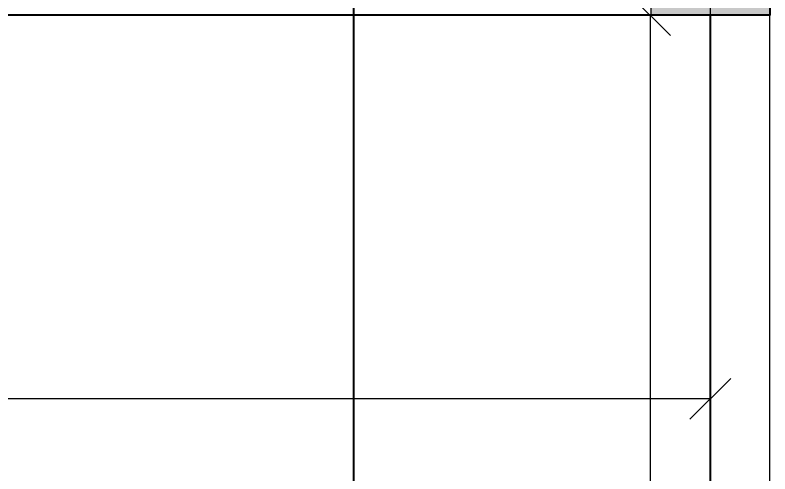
# Model space of a CAD drawing. Header units: metres. Extents: x -355 to 973, y -73 to 238.
# Drawn here: x -273.633 to -271.095, y 108.143 to 109.686 of the extents above; entities that cross this region are included whole.
import ezdxf

# ---------------------------------------------------------------- set-up
doc = ezdxf.new("R2010")
doc.units = ezdxf.units.M
doc.header["$LTSCALE"] = 3
doc.header["$MEASUREMENT"] = 0
doc.linetypes.add('1', pattern=[30, 6, 6, 6, 6, 6])
doc.linetypes.add('ACAD_ISO02W100', pattern=[15, 12, -3])
doc.layers.add('05', color=21, linetype='Continuous', lineweight=5)
doc.layers.add('alaem', color=230, linetype='Continuous', lineweight=5)
doc.layers.add('4', color=4, linetype='ACAD_ISO02W100')
doc.styles.get("Standard").update_dxf_attribs({"font": 'arial.ttf'})
doc.dimstyles.new('ahmad', dxfattribs={"dimtxt": 0.2, "dimasz": 0.1375, "dimexe": 0, "dimexo": 0.0625, "dimgap": 0.09, "dimtad": 0, "dimzin": 0, "dimdsep": 46, "dimtxsty": 'Standard', "dimblk": 'OBLIQUE', "dimcen": 0.09, "dimclrd": 245, "dimclrt": 61, "dimadec": 0, "dimazin": 0, "dimtfac": 1, "dimtofl": 0, "dimtmove": 0, "dimatfit": 3, "dimldrblk": 'OBLIQUE', "dimfxl": 0, "dimfxlon": 1, "dimtolj": 1, "dimtzin": 0, "dimlwd": 13, "dimarcsym": 0})

# ---------------------------------------------------------------- blocks, each defined once
blk = doc.blocks.new('fghhyh')
at = {"layer": 'alaem', "linetype": '1'}
h = blk.add_hatch(color=256, dxfattribs=at)
h.dxf.hatch_style = 1
h.paths.add_polyline_path([(280.3961, 190.2964), (280.3961, 190.6964), (279.9961, 190.6964), (279.9961, 190.2964)])
blk.add_lwpolyline([(279.9961, 190.6964), (279.9961, 190.2964), (280.3961, 190.2964), (280.3961, 190.6964)], close=True, dxfattribs=at)
blk = doc.blocks.new('_Oblique')
at = {"color": 0, "linetype": 'ByBlock', "lineweight": -2}
blk.add_line((-0.5, -0.5), (0.5, 0.5), dxfattribs=at)
blk = doc.blocks.new('*D582')
at = {"color": 245, "lineweight": 13, "transparency": 16777216}
for p, q in [((-271.4979, 109.6861), (-271.4979, 104.4038)), ((-271.4979, 98.2861), (-271.4979, 103.5684))]:
    blk.add_line(p, q, dxfattribs=at)
at = {"layer": 'Defpoints', "color": 0, "transparency": 16777216}
for p in [(-271.2949, 109.6861), (-271.4979, 98.2861), (-271.2979, 98.2861)]:
    blk.add_point(p, dxfattribs=at)
at = {"color": 245, "lineweight": 13, "transparency": 16777216, "xscale": 0.1375, "yscale": 0.1375, "zscale": 0.1375}
for p, rotation in [((-271.4979, 109.6861), 90), ((-271.4979, 98.2861), 270)]:
    blk.add_blockref('_Oblique', p, dxfattribs=dict(at, rotation=rotation))
at = {"color": 61, "transparency": 16777216, "insert": (-271.4979, 103.9861), "char_height": 0.2, "attachment_point": 5, "rotation": 90}
blk.add_mtext('\\A1;11.40', dxfattribs=at)
blk = doc.blocks.new('*D931')
at = {"color": 245, "lineweight": 13, "transparency": 16777216}
for p, q in [((-278.0407, 108.3953), (-275.0188, 108.3953)), ((-271.2949, 108.3953), (-274.3167, 108.3953))]:
    blk.add_line(p, q, dxfattribs=at)
at = {"layer": 'Defpoints', "color": 0, "transparency": 16777216}
for p in [(-278.0407, 109.6861), (-271.2949, 109.6861), (-271.2949, 108.3953)]:
    blk.add_point(p, dxfattribs=at)
at = {"color": 245, "lineweight": 13, "transparency": 16777216, "xscale": 0.1375, "yscale": 0.1375, "zscale": 0.1375, "rotation": 180}
blk.add_blockref('_Oblique', (-278.0407, 108.3953), dxfattribs=at)
at = {"color": 245, "lineweight": 13, "transparency": 16777216, "xscale": 0.1375, "yscale": 0.1375, "zscale": 0.1375}
blk.add_blockref('_Oblique', (-271.2949, 108.3953), dxfattribs=at)
at = {"color": 61, "transparency": 16777216, "insert": (-274.6678, 108.3953), "char_height": 0.2, "attachment_point": 5}
blk.add_mtext('\\A1;6.75', dxfattribs=at)

msp = doc.modelspace()

# ---------------------------------------------------------------- linework, layer by layer
at = {"color": 240, "true_color": 0xed1f24}
msp.add_line((-272.4947, 119.0343), (-272.4947, 95.7213), dxfattribs=at)
msp.add_line((-271.2949, 99.4361), (-271.2949, 109.6861))
at = {"layer": '05', "color": 0, "linetype": '1'}
for points in [[(-271.0949, 97.8861), (-271.0949, 114.8861), (-283.9719, 114.8861), (-283.9719, 97.8861)], [(-271.2949, 99.4361), (-271.2949, 114.6861), (-283.7719, 114.6861), (-283.7719, 102.3279)]]:
    msp.add_lwpolyline(points, dxfattribs=at)
at = {"layer": '4', "linetype": '1'}
msp.add_lwpolyline([(-271.0949, 114.8861), (-271.0949, 109.6861), (-273.8949, 109.6861), (-273.8949, 114.8861)], close=True, dxfattribs=at)

# ---------------------------------------------------------------- block references
at = {"layer": 'alaem', "linetype": '1'}
msp.add_blockref('fghhyh', (-551.4909, -80.6103), dxfattribs=at)

# ---------------------------------------------------------------- dimensions: what is measured, and where the dimension line sits
dim = msp.add_linear_dim(base=(-271.4979, 98.2861), p1=(-271.2949, 109.6861), p2=(-271.2979, 98.2861), angle=90, dimstyle='ahmad')
dim.commit()
dim.dimension.update_dxf_attribs({"geometry": '*D582', "text_midpoint": (-271.4979, 103.9861)})
dim = msp.add_linear_dim(base=(-271.2949, 108.3953), p1=(-278.0407, 109.6861), p2=(-271.2949, 109.6861), dimstyle='ahmad')
dim.commit()
dim.dimension.update_dxf_attribs({"geometry": '*D931', "text_midpoint": (-274.6678, 108.3953)})

doc.saveas('drawing.dxf')
